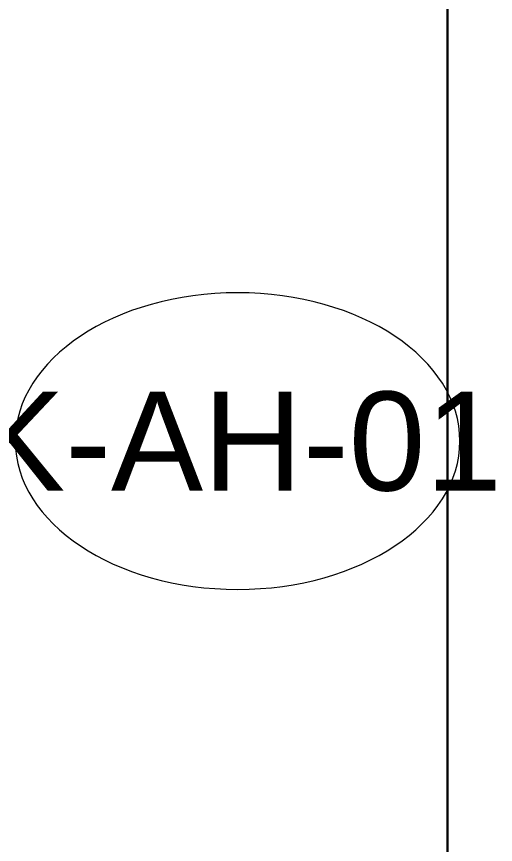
# Model space of a CAD drawing. Extents: x -1439 to 34962, y -872 to 8330.
# Drawn here: x 4513.3 to 4561.8, y 3211.1 to 3294.8 of the extents above; entities that cross this region are included whole.
import ezdxf
from ezdxf.enums import TextEntityAlignment as Align

# ---------------------------------------------------------------- set-up
doc = ezdxf.new("R2010")
doc.units = 0
doc.layers.get('0').update_dxf_attribs({"color": 9, "lineweight": 9})
doc.layers.add('22', color=8, linetype='Continuous', lineweight=9)
doc.layers.add('E-KABLO', color=7, linetype='Continuous', lineweight=30)
doc.styles.add('Arial', font='arial.ttf', dxfattribs={"height": 2.5})

# ---------------------------------------------------------------- blocks, each defined once
blk = doc.blocks.new('0_doorno')
blk.add_lwpolyline([(4.5, 0), (12.5, 0)])
blk.add_ellipse((0, 0), major_axis=(-4.5, 0), ratio=0.666667)
at = {"style": 'Arial'}
blk.add_attdef('YUKSEKLIK', text='', height=2, dxfattribs=at).set_placement((5, 5.9), align=Align.TOP_LEFT)
blk.add_attdef('KAPINO', text='', height=1.4, dxfattribs=at).set_placement((-0.019, -0.035), align=Align.MIDDLE)
blk.add_attdef('GENISLIK', text='', height=2, dxfattribs=at).set_placement((5, -1.895), align=Align.BOTTOM_LEFT)

msp = doc.modelspace()

# ---------------------------------------------------------------- linework, layer by layer
at = {"layer": 'E-KABLO', "color": 4, "ltscale": 40}
msp.add_line((4556.932, 3936.27), (4556.932, 2896.156), dxfattribs=at)

# ---------------------------------------------------------------- block references
at = {"layer": '22'}
ref = msp.add_blockref('0_doorno', (4535.688, 3251.9), dxfattribs=dict(at, xscale=-5, yscale=5, zscale=5))
ref.add_attrib('KAPINO', 'K-AH-01', dxfattribs={"layer": '0', "height": 10, "style": 'Arial'}).set_placement((4535.688, 3251.9), align=Align.MIDDLE)
ref.add_attrib('GENISLIK', '90', dxfattribs={"layer": '0', "height": 10, "style": 'Arial'}).set_placement((4487.871, 3251.9), align=Align.BOTTOM_LEFT)
ref.add_attrib('YUKSEKLIK', '220', dxfattribs={"layer": '0', "height": 10, "style": 'Arial'}).set_placement((4487.871, 3249.4), align=Align.TOP_LEFT)

doc.saveas('drawing.dxf')
